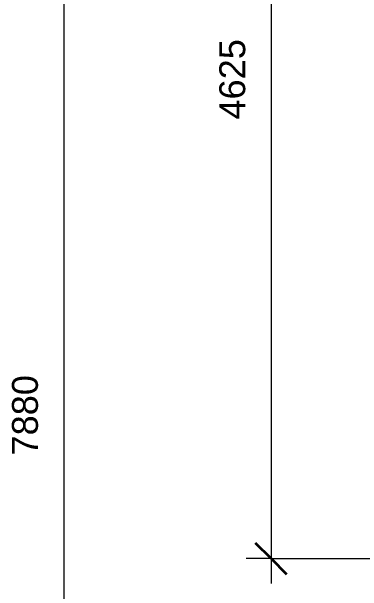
# Model space of a CAD drawing. Header units: millimetres. Extents: x -22443 to 8019, y 3751 to 17584.
# Drawn here: x -22443 to -20751, y 10758 to 13558 of the extents above; entities that cross this region are included whole.
import ezdxf

# ---------------------------------------------------------------- set-up
doc = ezdxf.new("R2010")
doc.units = ezdxf.units.MM
doc.layers.add('A-ANNO-DIMS', color=211, linetype='Continuous', lineweight=9)
doc.layers.add('A-ANNO-DIMS-50', color=211, linetype='Continuous', lineweight=9)
doc.styles.add('Arial', font='arial.ttf', dxfattribs={"height": 125})
doc.dimstyles.new('Diagonal_-_2_5mm_Arial', dxfattribs={"dimscale": 304.8, "dimtxt": 127.532425, "dimasz": 0.492126, "dimexe": 0.393701, "dimexo": 0.246063, "dimgap": 0.287073, "dimtad": 1, "dimdec": 0, "dimzin": 0, "dimdsep": 46, "dimtxsty": 'Arial', "dimblk1": 'OBLIQUE', "dimblk2": 'OBLIQUE', "dimsah": 1, "dimcen": 0.09, "dimdle": 0.393701, "dimazin": 0, "dimtfac": 1, "dimtdec": 4, "dimtix": 1, "dimtmove": 0, "dimatfit": 3, "dimfxl": 1, "dimtvp": 1, "dimtolj": 1, "dimtzin": 0, "dimarcsym": 2})

# ---------------------------------------------------------------- blocks, each defined once
blk = doc.blocks.new('DIMBLOCK4-Level 1')
at = {"layer": 'A-ANNO-DIMS-50'}
for p, q in [((-22191.5, 15666.5), (-22191.5, 7546.5)), ((-22191.5, 15546.5), (-22311.5, 15546.5)), ((-22191.5, 15546.5), (-11329.6, 15546.5)), ((-22191.5, 7666.5), (-22311.5, 7666.5)), ((-22191.5, 7666.5), (-20582.6, 7666.5))]:
    blk.add_line(p, q, dxfattribs=at)
at = {"layer": 'A-ANNO-DIMS-50', "lineweight": 35}
for p, q in [((-22191.5, 15546.5), (-22266.5, 15621.5)), ((-22191.5, 15546.5), (-22116.5, 15471.5)), ((-22191.5, 7666.5), (-22266.5, 7741.5)), ((-22191.5, 7666.5), (-22116.5, 7591.5))]:
    blk.add_line(p, q, dxfattribs=at)
at = {"layer": 'A-ANNO-DIMS-50', "color": 0, "insert": (-22441.3, 11414.2), "char_height": 125, "width": 461.471, "attachment_point": 1, "rotation": 90, "line_spacing_factor": 0.941778, "style": 'Arial'}
blk.add_mtext('7880', dxfattribs=at)
blk = doc.blocks.new('_Oblique')
at = {"color": 0, "linetype": 'ByBlock', "lineweight": -2}
blk.add_line((-0.5, -0.5), (0.5, 0.5), dxfattribs=at)
blk = doc.blocks.new('DIMBLOCK12-Level 1')
at = {"layer": 'A-ANNO-DIMS-50'}
for p, q in [((-21191.5, 15661.2), (-21191.5, 10796.1)), ((-21191.5, 15541.2), (-21311.5, 15541.2)), ((-21191.5, 15541.2), (-19767.6, 15541.2)), ((-21191.5, 10916.1), (-21311.5, 10916.1)), ((-21191.5, 10916.1), (-20582.6, 10916.1))]:
    blk.add_line(p, q, dxfattribs=at)
at = {"layer": 'A-ANNO-DIMS-50', "lineweight": 35}
for p, q in [((-21191.5, 15541.2), (-21266.5, 15616.2)), ((-21191.5, 15541.2), (-21116.5, 15466.2)), ((-21191.5, 10916.1), (-21266.5, 10991.1)), ((-21191.5, 10916.1), (-21116.5, 10841.1))]:
    blk.add_line(p, q, dxfattribs=at)
at = {"layer": 'A-ANNO-DIMS-50', "color": 0, "insert": (-21441.3, 13036.4), "char_height": 125, "width": 461.471, "attachment_point": 1, "rotation": 90, "line_spacing_factor": 0.941778, "style": 'Arial'}
blk.add_mtext('4625', dxfattribs=at)

msp = doc.modelspace()

# ---------------------------------------------------------------- dimensions: what is measured, and where the dimension line sits
at = {"layer": 'A-ANNO-DIMS'}
for base, p1, p2, override, picture, middle in [((-22191.5, 7666.5), (-11254.6, 15546.5), (-20507.6, 7666.5), {"dimpost": '<>', "dimfxl": 12153.760552}, 'DIMBLOCK4-Level 1', (-22342.8, 11606.5)), ((-21191.5, 10916.1), (-19692.6, 15541.2), (-20507.6, 10916.1), {"dimpost": '<>', "dimfxl": 4696.325579}, 'DIMBLOCK12-Level 1', (-21342.8, 13228.6))]:
    dim = msp.add_linear_dim(base=base, p1=p1, p2=p2, angle=90, dimstyle='Diagonal_-_2_5mm_Arial', override=override, dxfattribs=at)
    dim.commit()
    dim.dimension.update_dxf_attribs({"geometry": picture, "text_midpoint": middle})

doc.saveas('drawing.dxf')
